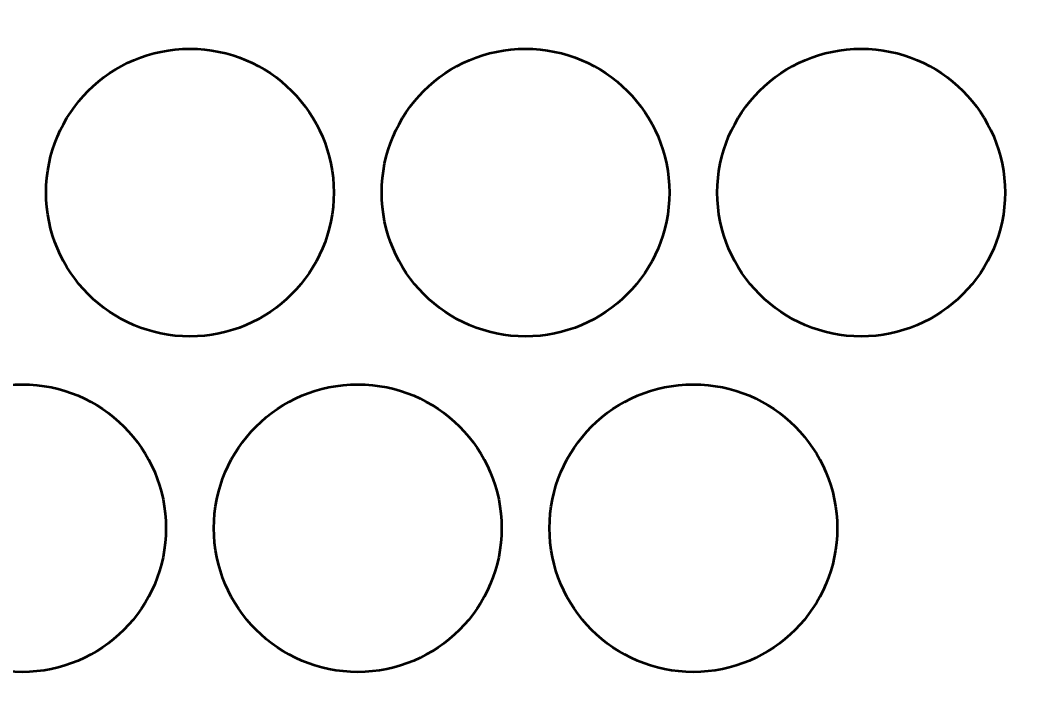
# Model space of a CAD drawing. Header units: centimetres. Extents: x -44 to 44, y -29.8 to 29.1.
# Drawn here: x -31.77 to -21.35, y -23.14 to -16.2 of the extents above; entities that cross this region are included whole.
import ezdxf

# ---------------------------------------------------------------- set-up
doc = ezdxf.new("R2010")
doc.units = ezdxf.units.CM
doc.header["$MEASUREMENT"] = 0
doc.layers.add('Layer 1', color=7, linetype='Continuous')

msp = doc.modelspace()

# ---------------------------------------------------------------- linework, layer by layer
at = {"layer": 'Layer 1', "lineweight": 53}
for centre in [(-29.99996, -18.00004), (-26.49996, -18.00004), (-22.99996, -18.00004), (-31.74996, -21.50004), (-28.24996, -21.50004), (-24.74996, -21.50004)]:
    msp.add_ellipse(centre, major_axis=(0, 1.50004), ratio=1, dxfattribs=at)
msp.add_open_spline([(-40.45, -27.95), (-40.45, -27.95), (-40.45, -8.05), (-40.45, -8.05), (-40.45, -8.05), (-40.45, -7.77386), (-40.22614, -7.55), (-39.95, -7.55), (-39.95, -7.55), (-39.95, -7.55), (-20.05, -7.55), (-20.05, -7.55), (-20.05, -7.55), (-19.77386, -7.55), (-19.55, -7.77386), (-19.55, -8.05), (-19.55, -8.05), (-19.55, -8.05), (-19.55, -27.95), (-19.55, -27.95), (-19.55, -27.95), (-19.55, -28.22614), (-19.77386, -28.45), (-20.05, -28.45), (-20.05, -28.45), (-20.05, -28.45), (-39.95, -28.45), (-39.95, -28.45), (-39.95, -28.45), (-40.22614, -28.45), (-40.45, -28.22614), (-40.45, -27.95)], degree=3, knots=[0, 0, 0, 0, 0.11111111, 0.11111111, 0.11111111, 0.11111111, 0.22222222, 0.22222222, 0.22222222, 0.22222222, 0.33333333, 0.33333333, 0.33333333, 0.33333333, 0.44444444, 0.44444444, 0.44444444, 0.44444444, 0.55555556, 0.55555556, 0.55555556, 0.55555556, 0.66666667, 0.66666667, 0.66666667, 0.66666667, 0.77777778, 0.77777778, 0.77777778, 0.77777778, 1, 1, 1, 1], dxfattribs=at)

doc.saveas('drawing.dxf')
